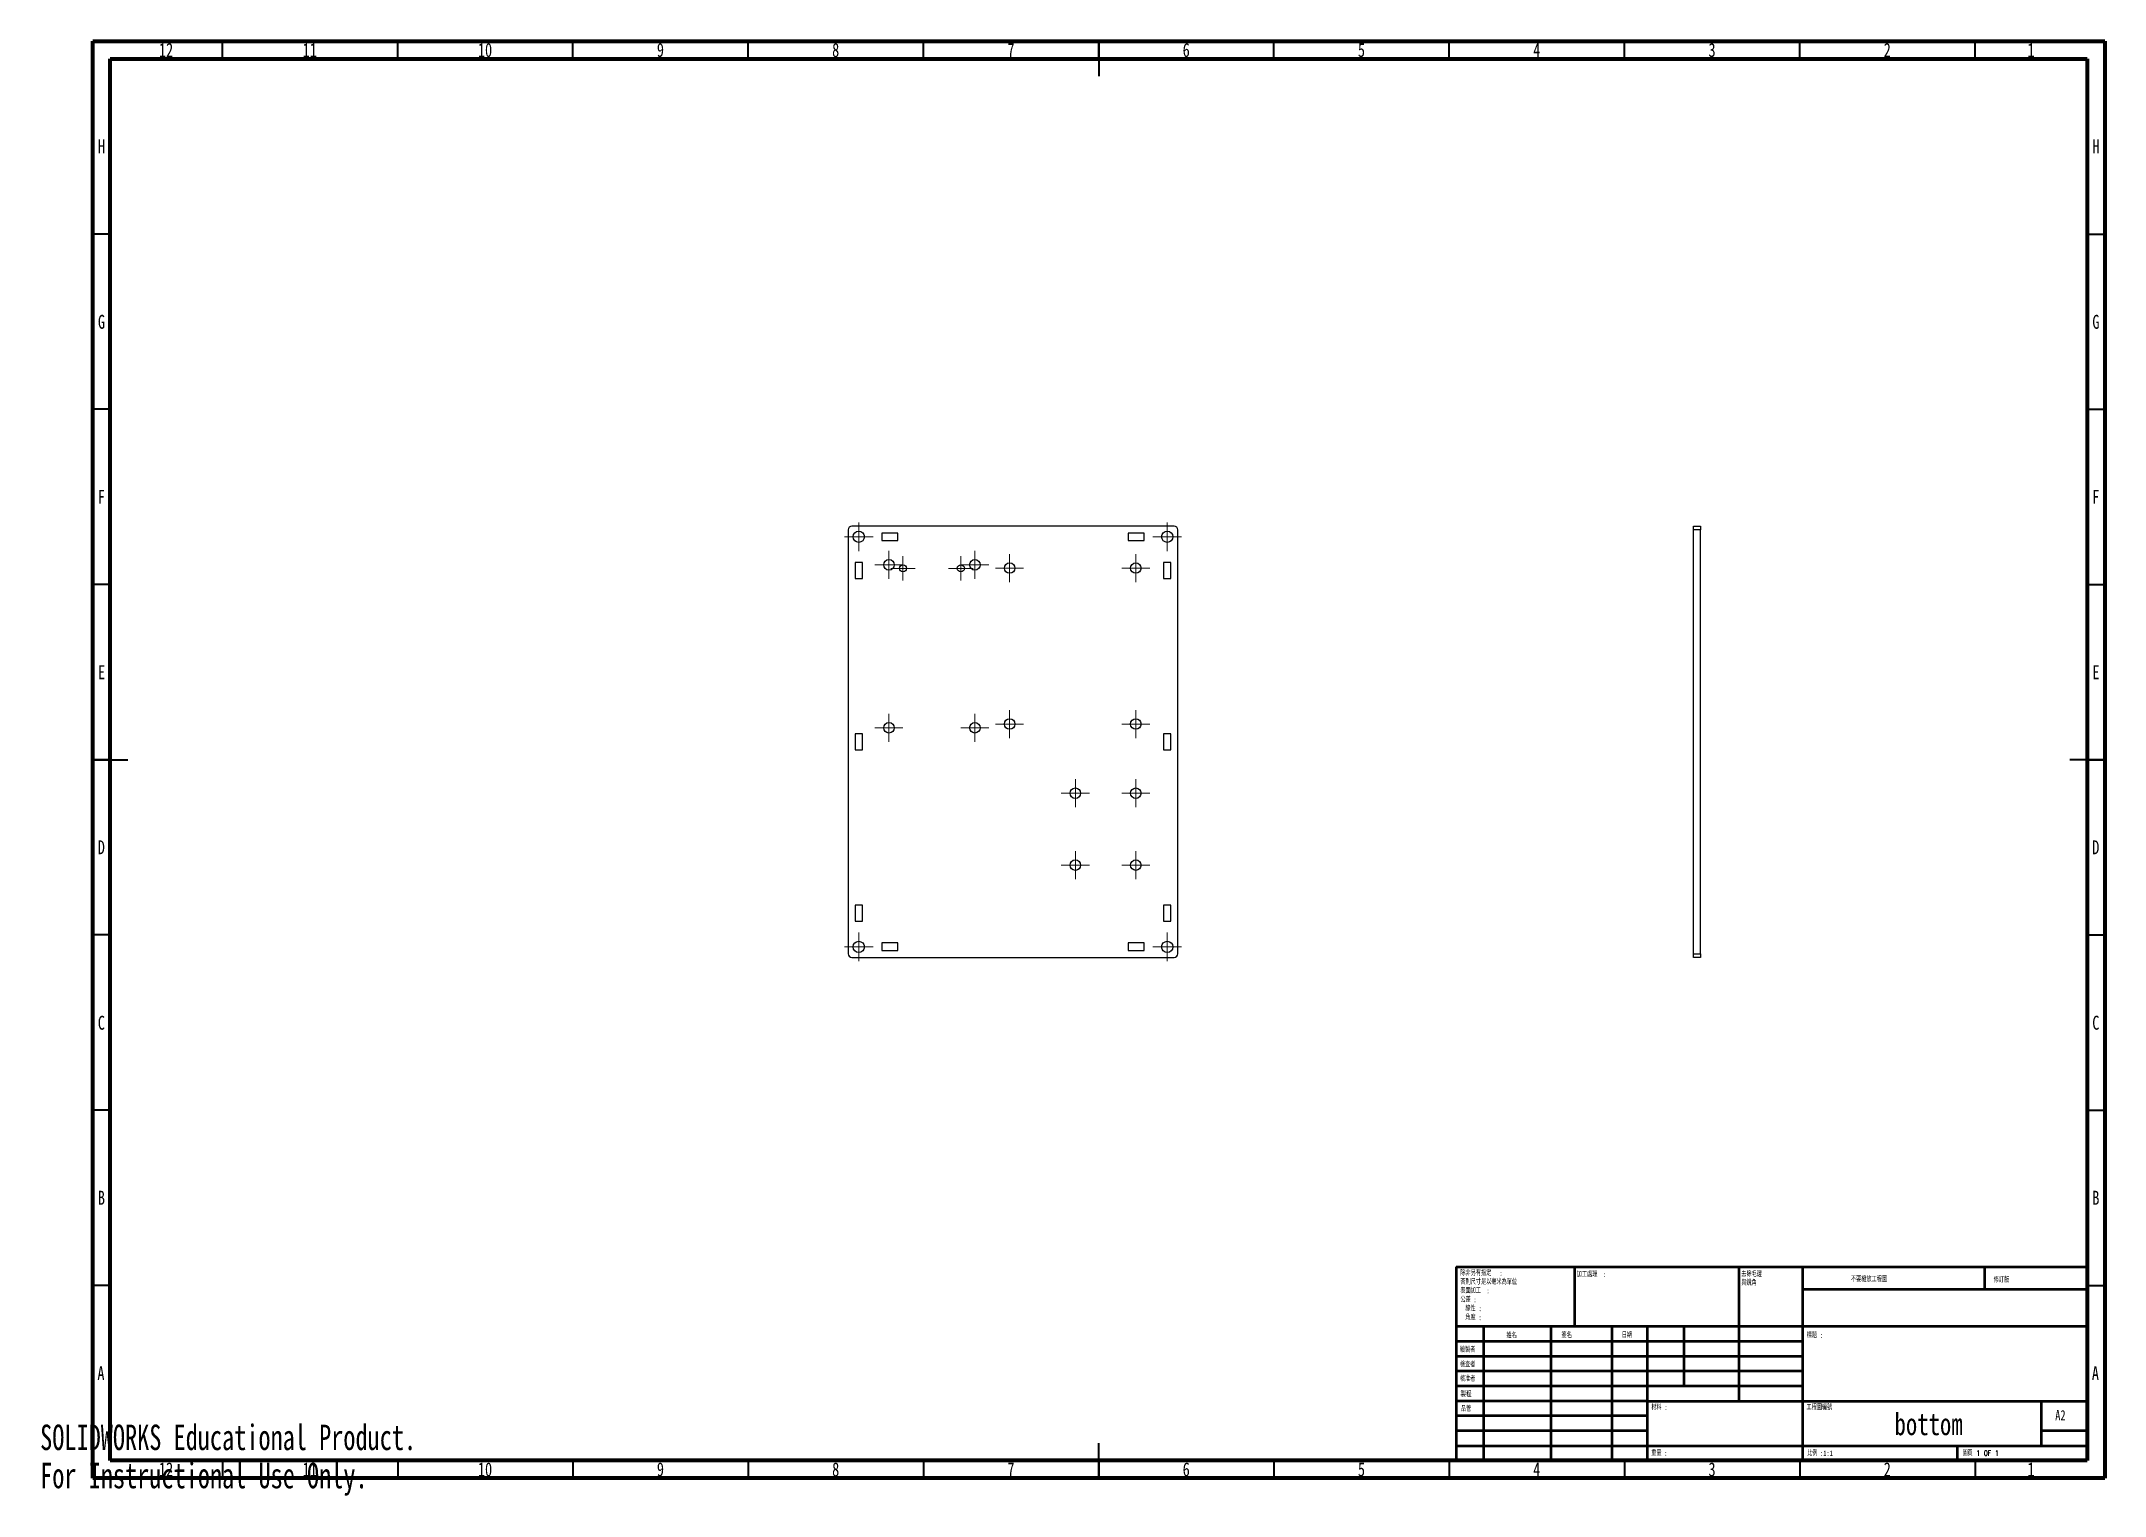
# Model space of a CAD drawing. Header units: millimetres. Extents: x 0 to 589, y 0 to 415.
import ezdxf

# ---------------------------------------------------------------- set-up
doc = ezdxf.new("R2010")
doc.units = ezdxf.units.MM
doc.styles.add('SLDTEXTSTYLE0', font='TXT', dxfattribs={"width": 0.75})
doc.styles.add('SLDTEXTSTYLE1', font='TXT', dxfattribs={"width": 0.7, "bigfont": 'bigfont'})
doc.styles.add('SLDTEXTSTYLE2', font='TXT', dxfattribs={"width": 0.75, "bigfont": 'bigfont'})
doc.styles.add('SLDTEXTSTYLE3', font='TXT', dxfattribs={"width": 0.666667, "bigfont": 'bigfont'})
doc.styles.add('SLDTEXTSTYLE4', font='TXT', dxfattribs={"width": 0.7})

# ---------------------------------------------------------------- blocks, each defined once
blk = doc.blocks.new('SW_NOTE_0')
at = {"color": 0, "linetype": 'Continuous', "lineweight": 0, "char_height": 1.5, "attachment_point": 1}
for s, insert, style in [('除非另有指定', (0, 1.93), 'SLDTEXTSTYLE1'), (':', (11.13, 1.89), 'SLDTEXTSTYLE0'), ('表面加工', (0, -3.11), 'SLDTEXTSTYLE1'), ('否則尺寸是以毫米為單位', (0, -0.61), 'SLDTEXTSTYLE1'), ('公差', (0, -5.65), 'SLDTEXTSTYLE1'), (':', (7.43, -3.15), 'SLDTEXTSTYLE0'), ('線性', (1.41, -8.2), 'SLDTEXTSTYLE1'), ('角度', (1.41, -10.74), 'SLDTEXTSTYLE1'), (':', (3.72, -5.7), 'SLDTEXTSTYLE0'), (':', (5.17, -10.79), 'SLDTEXTSTYLE0'), (':', (5.18, -8.24), 'SLDTEXTSTYLE0')]:
    blk.add_mtext(s, dxfattribs=dict(at, insert=insert, style=style))
blk = doc.blocks.new('SW_NOTE_0_1')
at = {"color": 0, "linetype": 'Continuous', "lineweight": 0, "char_height": 1.5, "attachment_point": 1}
for s, insert, style in [('加工處理', (0, 1.93), 'SLDTEXTSTYLE1'), (':', (7.44, 1.89), 'SLDTEXTSTYLE0')]:
    blk.add_mtext(s, dxfattribs=dict(at, insert=insert, style=style))
blk = doc.blocks.new('SW_NOTE_0_2')
at = {"color": 0, "linetype": 'Continuous', "lineweight": 0, "char_height": 1.5, "attachment_point": 1, "style": 'SLDTEXTSTYLE1'}
for s, insert in [('去除毛邊', (0, 1.93)), ('與銳角', (0, -0.57))]:
    blk.add_mtext(s, dxfattribs=dict(at, insert=insert))
blk = doc.blocks.new('SW_NOTE_0_3')
at = {"color": 0, "linetype": 'Continuous', "lineweight": 0, "char_height": 1.5, "attachment_point": 1}
for s, insert, style in [('材料', (0, 1.93), 'SLDTEXTSTYLE1'), (':', (3.72, 1.89), 'SLDTEXTSTYLE0')]:
    blk.add_mtext(s, dxfattribs=dict(at, insert=insert, style=style))
blk = doc.blocks.new('SW_NOTE_0_4')
at = {"color": 0, "linetype": 'Continuous', "lineweight": 0, "char_height": 1.5, "attachment_point": 1}
for s, insert, style in [('標題', (0, 1.93), 'SLDTEXTSTYLE1'), (':', (3.72, 1.89), 'SLDTEXTSTYLE0')]:
    blk.add_mtext(s, dxfattribs=dict(at, insert=insert, style=style))
blk = doc.blocks.new('SW_NOTE_0_5')
at = {"color": 0, "linetype": 'Continuous', "lineweight": 0, "char_height": 1.5, "attachment_point": 1}
for s, insert, style in [('比例', (0, 1.93), 'SLDTEXTSTYLE1'), (':1:1', (3.7, 1.89), 'SLDTEXTSTYLE0')]:
    blk.add_mtext(s, dxfattribs=dict(at, insert=insert, style=style))
blk = doc.blocks.new('SW_NOTE_0_6')
at = {"color": 0, "linetype": 'Continuous', "lineweight": 0, "attachment_point": 1}
for s, insert, char_height, style in [('重量', (0, 1.93), 1.499, 'SLDTEXTSTYLE1'), (':', (3.7, 1.89), 1.5, 'SLDTEXTSTYLE0')]:
    blk.add_mtext(s, dxfattribs=dict(at, insert=insert, char_height=char_height, style=style))
blk = doc.blocks.new('SW_CENTERMARKSYMBOL_0')
at = {"color": 0, "linetype": 'Continuous', "lineweight": 18}
for p, q in [((-2.5, 0), (-4, 0)), ((0, 0), (-2.5, 0)), ((0, 2.5), (0, 4)), ((0, 0), (0, 2.5)), ((0, 0), (0, -2.5)), ((0, 0), (2.5, 0)), ((2.5, 0), (4, 0)), ((0, -2.5), (0, -4))]:
    blk.add_line(p, q, dxfattribs=at)
blk = doc.blocks.new('SW_CENTERMARKSYMBOL_1')
at = {"color": 0, "linetype": 'Continuous', "lineweight": 18}
for p, q in [((-2.5, 0), (-4, 0)), ((0, 0), (-2.5, 0)), ((0, 2.5), (0, 4)), ((0, 0), (0, 2.5)), ((0, 0), (0, -2.5)), ((0, 0), (2.5, 0)), ((2.5, 0), (4, 0)), ((0, -2.5), (0, -4))]:
    blk.add_line(p, q, dxfattribs=at)
blk = doc.blocks.new('SW_CENTERMARKSYMBOL_2')
at = {"color": 0, "linetype": 'Continuous', "lineweight": 18}
for p, q in [((-2.5, 0), (-4, 0)), ((0, 0), (-2.5, 0)), ((0, 2.5), (0, 4)), ((0, 0), (0, 2.5)), ((0, 0), (0, -2.5)), ((0, 0), (2.5, 0)), ((2.5, 0), (4, 0)), ((0, -2.5), (0, -4))]:
    blk.add_line(p, q, dxfattribs=at)
blk = doc.blocks.new('SW_CENTERMARKSYMBOL_3')
at = {"color": 0, "linetype": 'Continuous', "lineweight": 18}
for p, q in [((-2.5, 0), (-4, 0)), ((0, 0), (-2.5, 0)), ((0, 2.5), (0, 4)), ((0, 0), (0, 2.5)), ((0, 0), (0, -2.5)), ((0, 0), (2.5, 0)), ((2.5, 0), (4, 0)), ((0, -2.5), (0, -4))]:
    blk.add_line(p, q, dxfattribs=at)
blk = doc.blocks.new('SW_CENTERMARKSYMBOL_4')
at = {"color": 0, "linetype": 'Continuous', "lineweight": 18}
for p, q in [((-2.5, 0), (-4, 0)), ((0, 0), (-2.5, 0)), ((0, 2.5), (0, 4)), ((0, 0), (0, 2.5)), ((0, 0), (0, -2.5)), ((0, 0), (2.5, 0)), ((2.5, 0), (4, 0)), ((0, -2.5), (0, -4))]:
    blk.add_line(p, q, dxfattribs=at)
blk = doc.blocks.new('SW_CENTERMARKSYMBOL_5')
at = {"color": 0, "linetype": 'Continuous', "lineweight": 18}
for p, q in [((-2.5, 0), (-4, 0)), ((0, 0), (-2.5, 0)), ((0, 2.5), (0, 4)), ((0, 0), (0, 2.5)), ((0, 0), (0, -2.5)), ((0, 0), (2.5, 0)), ((2.5, 0), (4, 0)), ((0, -2.5), (0, -4))]:
    blk.add_line(p, q, dxfattribs=at)
blk = doc.blocks.new('SW_CENTERMARKSYMBOL_6')
at = {"color": 0, "linetype": 'Continuous', "lineweight": 18}
for p, q in [((-2.5, 0), (-4, 0)), ((0, 0), (-2.5, 0)), ((0, 2.5), (0, 4)), ((0, 0), (0, 2.5)), ((0, 0), (0, -2.5)), ((0, 0), (2.5, 0)), ((2.5, 0), (4, 0)), ((0, -2.5), (0, -4))]:
    blk.add_line(p, q, dxfattribs=at)
blk = doc.blocks.new('SW_CENTERMARKSYMBOL_7')
at = {"color": 0, "linetype": 'Continuous', "lineweight": 18}
for p, q in [((-2.5, 0), (-4, 0)), ((0, 0), (-2.5, 0)), ((0, 2.5), (0, 4)), ((0, 0), (0, 2.5)), ((0, 0), (0, -2.5)), ((0, 0), (2.5, 0)), ((2.5, 0), (4, 0)), ((0, -2.5), (0, -4))]:
    blk.add_line(p, q, dxfattribs=at)
blk = doc.blocks.new('SW_CENTERMARKSYMBOL_8')
at = {"color": 0, "linetype": 'Continuous', "lineweight": 18}
for p, q in [((-2.5, 0), (-4.1, 0)), ((0, 0), (-2.5, 0)), ((0, 2.5), (0, 4.1)), ((0, 0), (0, 2.5)), ((0, 0), (0, -2.5)), ((0, 0), (2.5, 0)), ((2.5, 0), (4.1, 0)), ((0, -2.5), (0, -4.1))]:
    blk.add_line(p, q, dxfattribs=at)
blk = doc.blocks.new('SW_CENTERMARKSYMBOL_9')
at = {"color": 0, "linetype": 'Continuous', "lineweight": 18}
for p, q in [((-2.5, 0), (-4.1, 0)), ((0, 0), (-2.5, 0)), ((0, 2.5), (0, 4.1)), ((0, 0), (0, 2.5)), ((0, 0), (0, -2.5)), ((0, 0), (2.5, 0)), ((2.5, 0), (4.1, 0)), ((0, -2.5), (0, -4.1))]:
    blk.add_line(p, q, dxfattribs=at)
blk = doc.blocks.new('SW_CENTERMARKSYMBOL_10')
at = {"color": 0, "linetype": 'Continuous', "lineweight": 18}
for p, q in [((-2.5, 0), (-4.1, 0)), ((0, 0), (-2.5, 0)), ((0, 2.5), (0, 4.1)), ((0, 0), (0, 2.5)), ((0, 0), (0, -2.5)), ((0, 0), (2.5, 0)), ((2.5, 0), (4.1, 0)), ((0, -2.5), (0, -4.1))]:
    blk.add_line(p, q, dxfattribs=at)
blk = doc.blocks.new('SW_CENTERMARKSYMBOL_11')
at = {"color": 0, "linetype": 'Continuous', "lineweight": 18}
for p, q in [((-2.5, 0), (-4.1, 0)), ((0, 0), (-2.5, 0)), ((0, 2.5), (0, 4.1)), ((0, 0), (0, 2.5)), ((0, 0), (0, -2.5)), ((0, 0), (2.5, 0)), ((2.5, 0), (4.1, 0)), ((0, -2.5), (0, -4.1))]:
    blk.add_line(p, q, dxfattribs=at)
blk = doc.blocks.new('SW_CENTERMARKSYMBOL_12')
at = {"color": 0, "linetype": 'Continuous', "lineweight": 18}
for p, q in [((-2.5, 0), (-4, 0)), ((0, 0), (-2.5, 0)), ((0, 2.5), (0, 4)), ((0, 0), (0, 2.5)), ((0, 0), (0, -2.5)), ((0, 0), (2.5, 0)), ((2.5, 0), (4, 0)), ((0, -2.5), (0, -4))]:
    blk.add_line(p, q, dxfattribs=at)
blk = doc.blocks.new('SW_CENTERMARKSYMBOL_13')
at = {"color": 0, "linetype": 'Continuous', "lineweight": 18}
for p, q in [((-2.5, 0), (-4, 0)), ((0, 0), (-2.5, 0)), ((0, 2.5), (0, 4)), ((0, 0), (0, 2.5)), ((0, 0), (0, -2.5)), ((0, 0), (2.5, 0)), ((2.5, 0), (4, 0)), ((0, -2.5), (0, -4))]:
    blk.add_line(p, q, dxfattribs=at)
blk = doc.blocks.new('SW_CENTERMARKSYMBOL_14')
at = {"color": 0, "linetype": 'Continuous', "lineweight": 18}
for p, q in [((-2.5, 0), (-4, 0)), ((0, 0), (-2.5, 0)), ((0, 2.5), (0, 4)), ((0, 0), (0, 2.5)), ((0, 0), (0, -2.5)), ((0, 0), (2.5, 0)), ((2.5, 0), (4, 0)), ((0, -2.5), (0, -4))]:
    blk.add_line(p, q, dxfattribs=at)
blk = doc.blocks.new('SW_CENTERMARKSYMBOL_15')
at = {"color": 0, "linetype": 'Continuous', "lineweight": 18}
for p, q in [((-2.5, 0), (-3.5, 0)), ((0, 0), (-2.5, 0)), ((0, 2.5), (0, 3.5)), ((0, 0), (0, 2.5)), ((0, 0), (0, -2.5)), ((0, 0), (2.5, 0)), ((2.5, 0), (3.5, 0)), ((0, -2.5), (0, -3.5))]:
    blk.add_line(p, q, dxfattribs=at)
blk = doc.blocks.new('SW_CENTERMARKSYMBOL_16')
at = {"color": 0, "linetype": 'Continuous', "lineweight": 18}
for p, q in [((-2.5, 0), (-4, 0)), ((0, 0), (-2.5, 0)), ((0, 2.5), (0, 4)), ((0, 0), (0, 2.5)), ((0, 0), (0, -2.5)), ((0, 0), (2.5, 0)), ((2.5, 0), (4, 0)), ((0, -2.5), (0, -4))]:
    blk.add_line(p, q, dxfattribs=at)
blk = doc.blocks.new('SW_CENTERMARKSYMBOL_17')
at = {"color": 0, "linetype": 'Continuous', "lineweight": 18}
for p, q in [((-2.5, 0), (-3.5, 0)), ((0, 0), (-2.5, 0)), ((0, 2.5), (0, 3.5)), ((0, 0), (0, 2.5)), ((0, 0), (0, -2.5)), ((0, 0), (2.5, 0)), ((2.5, 0), (3.5, 0)), ((0, -2.5), (0, -3.5))]:
    blk.add_line(p, q, dxfattribs=at)

msp = doc.modelspace()

# ---------------------------------------------------------------- linework, layer by layer
at = {"color": 7, "linetype": 'Continuous', "lineweight": 70}
for p, q in [((15, 5), (15, 415)), ((15, 415), (589, 415)), ((589, 415), (589, 5)), ((20, 10), (20, 410)), ((20, 410), (584, 410)), ((584, 410), (584, 10)), ((584, 10), (20, 10)), ((589, 5), (15, 5))]:
    msp.add_line(p, q, dxfattribs=at)
at = {"color": 7, "linetype": 'Continuous', "lineweight": 35}
for p, q in [((52, 410), (52, 415)), ((102, 410), (102, 415)), ((152, 410), (152, 415)), ((202, 410), (202, 415)), ((252, 410), (252, 415)), ((302, 415), (302, 405)), ((302, 410), (302, 415)), ((352, 410), (352, 415)), ((402, 410), (402, 415)), ((452, 410), (452, 415)), ((502, 410), (502, 415)), ((552, 410), (552, 415)), ((20, 360), (15, 360)), ((584, 360), (589, 360)), ((20, 310), (15, 310)), ((584, 310), (589, 310)), ((20, 260), (15, 260)), ((584, 260), (589, 260)), ((15, 210), (25, 210)), ((20, 210), (15, 210)), ((589, 210), (579, 210)), ((584, 210), (589, 210)), ((20, 160), (15, 160)), ((584, 160), (589, 160)), ((20, 110), (15, 110)), ((584, 110), (589, 110)), ((20, 60), (15, 60)), ((584, 60), (589, 60)), ((302, 5), (302, 15)), ((52, 10), (52, 5)), ((102, 10), (102, 5)), ((152, 10), (152, 5)), ((202, 10), (202, 5)), ((252, 10), (252, 5)), ((302, 10), (302, 5)), ((352, 10), (352, 5)), ((402, 10), (402, 5)), ((452, 10), (452, 5)), ((502, 10), (502, 5)), ((552, 10), (552, 5))]:
    msp.add_line(p, q, dxfattribs=at)
at = {"color": 7, "linetype": 'Continuous', "lineweight": 25}
for p, q in [((230.54, 275.6), (230.54, 154.6)), ((323.54, 276.6), (231.54, 276.6)), ((240.09, 274.6), (240.09, 272.5)), ((244.69, 274.6), (240.09, 274.6)), ((240.09, 272.5), (244.69, 272.5)), ((244.69, 272.5), (244.69, 274.6)), ((310.39, 274.6), (310.39, 272.5)), ((314.99, 274.6), (310.39, 274.6)), ((310.39, 272.5), (314.99, 272.5)), ((314.99, 272.5), (314.99, 274.6)), ((324.54, 154.6), (324.54, 275.6)), ((471.68, 276.6), (473.68, 276.6)), ((471.68, 275.6), (471.68, 276.6)), ((473.68, 275.6), (471.68, 275.6)), ((471.68, 154.6), (471.68, 275.6)), ((473.68, 276.6), (473.68, 275.6)), ((473.68, 154.6), (473.68, 275.6)), ((232.54, 266.3), (232.54, 261.7)), ((234.64, 266.3), (232.54, 266.3)), ((234.64, 261.7), (234.64, 266.3)), ((320.44, 266.3), (320.44, 261.7)), ((322.54, 266.3), (320.44, 266.3)), ((322.54, 261.7), (322.54, 266.3)), ((232.54, 261.7), (234.64, 261.7)), ((320.44, 261.7), (322.54, 261.7)), ((234.64, 217.4), (232.54, 217.4)), ((232.54, 217.4), (232.54, 212.8)), ((232.54, 212.8), (234.64, 212.8)), ((234.64, 212.8), (234.64, 217.4)), ((322.54, 217.4), (320.44, 217.4)), ((320.44, 217.4), (320.44, 212.8)), ((320.44, 212.8), (322.54, 212.8)), ((322.54, 212.8), (322.54, 217.4)), ((234.64, 168.5), (232.54, 168.5)), ((232.54, 168.5), (232.54, 163.9)), ((234.64, 163.9), (234.64, 168.5)), ((322.54, 168.5), (320.44, 168.5)), ((320.44, 168.5), (320.44, 163.9)), ((322.54, 163.9), (322.54, 168.5)), ((232.54, 163.9), (234.64, 163.9)), ((320.44, 163.9), (322.54, 163.9)), ((231.54, 153.6), (323.54, 153.6)), ((244.69, 157.7), (240.09, 157.7)), ((240.09, 157.7), (240.09, 155.6)), ((240.09, 155.6), (244.69, 155.6)), ((244.69, 155.6), (244.69, 157.7)), ((314.99, 157.7), (310.39, 157.7)), ((310.39, 157.7), (310.39, 155.6)), ((310.39, 155.6), (314.99, 155.6)), ((314.99, 155.6), (314.99, 157.7)), ((471.68, 154.6), (473.68, 154.6)), ((471.68, 153.6), (471.68, 154.6)), ((473.68, 153.6), (471.68, 153.6)), ((473.68, 154.6), (473.68, 153.6))]:
    msp.add_line(p, q, dxfattribs=at)
at = {"color": 7, "linetype": 'Continuous', "lineweight": 50}
for p, q in [((404, 65.25), (584, 65.25)), ((404, 65.25), (404, 10)), ((437.8, 48.25), (437.8, 65.25)), ((484.6, 65.25), (484.6, 27)), ((502.8, 65.25), (502.8, 10)), ((554.8, 58.87), (554.8, 65.25)), ((584, 58.87), (502.8, 58.87)), ((584, 48.25), (404, 48.25)), ((411.8, 48.25), (411.8, 10)), ((430.99, 48.25), (430.99, 10)), ((448.4, 48.25), (448.4, 10)), ((458.6, 10), (458.6, 48.25)), ((469, 31.25), (469, 48.25)), ((502.8, 44), (404, 44)), ((502.8, 39.75), (404, 39.75)), ((502.8, 35.5), (404, 35.5)), ((502.8, 31.25), (404, 31.25)), ((458.6, 27), (404, 27)), ((458.6, 27), (584, 27)), ((571, 14.25), (571, 27)), ((458.6, 22.75), (404, 22.75)), ((458.6, 18.5), (404, 18.5)), ((584, 18.5), (571, 18.5)), ((404, 14.25), (584, 14.25)), ((547, 10), (547, 14.25))]:
    msp.add_line(p, q, dxfattribs=at)
at = {"color": 7, "linetype": 'Continuous', "lineweight": 25}
for centre, radius in [((233.54, 273.6), 1.6), ((321.54, 273.6), 1.6), ((242.16, 265.6), 1.5), ((246.16, 264.6), 1), ((262.66, 264.6), 1), ((266.66, 265.6), 1.5), ((276.58, 264.68), 1.5), ((312.58, 264.68), 1.5), ((242.16, 219.1), 1.5), ((266.66, 219.1), 1.5), ((276.58, 220.18), 1.5), ((312.58, 220.18), 1.5), ((295.33, 200.43), 1.5), ((312.58, 200.43), 1.5), ((295.33, 179.93), 1.5), ((312.58, 179.93), 1.5), ((233.54, 156.6), 1.6), ((321.54, 156.6), 1.6)]:
    msp.add_circle(centre, radius, dxfattribs=at)
for centre, start, end in [((231.54, 275.6), 90, 180), ((323.54, 275.6), 0, 90), ((231.54, 154.6), 180, 270), ((323.54, 154.6), 270, 0)]:
    msp.add_arc(centre, 1, start, end, dxfattribs=at)

# ---------------------------------------------------------------- block references
at = {"color": 7, "linetype": 'Continuous', "lineweight": 0}
for name, p in [('SW_CENTERMARKSYMBOL_8', (233.54, 273.6)), ('SW_CENTERMARKSYMBOL_11', (321.54, 273.6)), ('SW_CENTERMARKSYMBOL_0', (242.16, 265.6)), ('SW_CENTERMARKSYMBOL_17', (246.16, 264.6)), ('SW_CENTERMARKSYMBOL_15', (262.66, 264.6)), ('SW_CENTERMARKSYMBOL_1', (266.66, 265.6)), ('SW_CENTERMARKSYMBOL_4', (276.58, 264.68)), ('SW_CENTERMARKSYMBOL_5', (312.58, 264.68)), ('SW_CENTERMARKSYMBOL_6', (276.58, 220.18)), ('SW_CENTERMARKSYMBOL_7', (312.58, 220.18)), ('SW_CENTERMARKSYMBOL_2', (242.16, 219.1)), ('SW_CENTERMARKSYMBOL_3', (266.66, 219.1)), ('SW_CENTERMARKSYMBOL_12', (295.33, 200.43)), ('SW_CENTERMARKSYMBOL_16', (312.58, 200.43)), ('SW_CENTERMARKSYMBOL_14', (295.33, 179.93)), ('SW_CENTERMARKSYMBOL_13', (312.58, 179.93)), ('SW_CENTERMARKSYMBOL_9', (233.54, 156.6)), ('SW_CENTERMARKSYMBOL_10', (321.54, 156.6)), ('SW_NOTE_0', (405.18, 62.38)), ('SW_NOTE_0_1', (438.37, 61.99)), ('SW_NOTE_0_2', (485.31, 62.07)), ('SW_NOTE_0_4', (503.96, 44.64)), ('SW_NOTE_0_3', (459.65, 24.05)), ('SW_NOTE_0_6', (459.62, 11.02)), ('SW_NOTE_0_5', (504.07, 10.97))]:
    msp.add_blockref(name, p, dxfattribs=at)

# ---------------------------------------------------------------- texts
for s, insert, char_height, attachment_point, style in [('12', (35.92, 414.49), 3.969, 2, 'SLDTEXTSTYLE0'), ('11', (76.92, 414.49), 3.969, 2, 'SLDTEXTSTYLE0'), ('10', (126.92, 414.49), 3.969, 2, 'SLDTEXTSTYLE0'), ('9', (176.96, 414.49), 3.97, 2, 'SLDTEXTSTYLE0'), ('8', (226.96, 414.49), 3.97, 2, 'SLDTEXTSTYLE0'), ('7', (276.96, 414.49), 3.97, 2, 'SLDTEXTSTYLE0'), ('6', (326.96, 414.49), 3.97, 2, 'SLDTEXTSTYLE0'), ('5', (376.96, 414.49), 3.97, 2, 'SLDTEXTSTYLE0'), ('4', (426.96, 414.49), 3.97, 2, 'SLDTEXTSTYLE0'), ('3', (476.96, 414.49), 3.97, 2, 'SLDTEXTSTYLE0'), ('2', (526.96, 414.49), 3.97, 2, 'SLDTEXTSTYLE0'), ('1', (567.96, 414.49), 3.97, 2, 'SLDTEXTSTYLE0'), ('H', (17.49, 386.99), 3.97, 2, 'SLDTEXTSTYLE0'), ('H', (586.49, 386.99), 3.97, 2, 'SLDTEXTSTYLE0'), ('G', (17.49, 336.93), 3.97, 2, 'SLDTEXTSTYLE0'), ('G', (586.49, 336.93), 3.97, 2, 'SLDTEXTSTYLE0'), ('F', (17.46, 286.99), 3.97, 2, 'SLDTEXTSTYLE0'), ('F', (586.46, 286.99), 3.97, 2, 'SLDTEXTSTYLE0'), ('E', (17.51, 236.93), 3.97, 2, 'SLDTEXTSTYLE0'), ('E', (586.51, 236.93), 3.97, 2, 'SLDTEXTSTYLE0'), ('D', (17.45, 186.99), 3.97, 2, 'SLDTEXTSTYLE0'), ('D', (586.45, 186.99), 3.97, 2, 'SLDTEXTSTYLE0'), ('C', (17.46, 136.93), 3.97, 2, 'SLDTEXTSTYLE0'), ('C', (586.46, 136.93), 3.97, 2, 'SLDTEXTSTYLE0'), ('B', (17.47, 86.99), 3.97, 2, 'SLDTEXTSTYLE0'), ('B', (586.47, 86.99), 3.97, 2, 'SLDTEXTSTYLE0'), ('不要縮放工程圖', (516.61, 62.53), 1.5, 1, 'SLDTEXTSTYLE1'), ('修訂版', (557.33, 62.33), 1.5, 1, 'SLDTEXTSTYLE1'), ('繪製者', (405.04, 42.43), 1.5, 1, 'SLDTEXTSTYLE1'), ('姓名', (418.32, 46.5), 1.5, 1, 'SLDTEXTSTYLE1'), ('簽名', (434.03, 46.56), 1.5, 1, 'SLDTEXTSTYLE1'), ('日期', (451.21, 46.58), 1.5, 1, 'SLDTEXTSTYLE1'), ('A', (17.34, 36.93), 3.97, 2, 'SLDTEXTSTYLE0'), ('檢查者', (405.04, 38.21), 1.5, 1, 'SLDTEXTSTYLE1'), ('A', (586.34, 36.93), 3.97, 2, 'SLDTEXTSTYLE0'), ('核准者', (405.04, 34.11), 1.5, 1, 'SLDTEXTSTYLE1'), ('製程', (405.2, 29.72), 1.5, 1, 'SLDTEXTSTYLE2'), ('品管', (405.34, 25.55), 1.5, 1, 'SLDTEXTSTYLE1'), ('工程圖編號', (503.91, 25.99), 1.5, 1, 'SLDTEXTSTYLE1'), ('bottom', (538.75, 23.61), 6.35, 2, 'SLDTEXTSTYLE0'), ('A2', (574.87, 24.41), 2.91, 1, 'SLDTEXTSTYLE0'), ('圖頁 1 OF 1', (548.48, 12.9), 1.5, 1, 'SLDTEXTSTYLE3'), ('12', (35.92, 9.49), 3.969, 2, 'SLDTEXTSTYLE0'), ('11', (76.92, 9.49), 3.969, 2, 'SLDTEXTSTYLE0'), ('10', (126.92, 9.49), 3.969, 2, 'SLDTEXTSTYLE0'), ('9', (176.96, 9.49), 3.97, 2, 'SLDTEXTSTYLE0'), ('8', (226.96, 9.49), 3.97, 2, 'SLDTEXTSTYLE0'), ('7', (276.96, 9.49), 3.97, 2, 'SLDTEXTSTYLE0'), ('6', (326.96, 9.49), 3.97, 2, 'SLDTEXTSTYLE0'), ('5', (376.96, 9.49), 3.97, 2, 'SLDTEXTSTYLE0'), ('4', (426.96, 9.49), 3.97, 2, 'SLDTEXTSTYLE0'), ('3', (476.96, 9.49), 3.97, 2, 'SLDTEXTSTYLE0'), ('2', (526.96, 9.49), 3.97, 2, 'SLDTEXTSTYLE0'), ('1', (567.96, 9.49), 3.97, 2, 'SLDTEXTSTYLE0')]:
    msp.add_mtext(s, dxfattribs=dict(at, insert=insert, char_height=char_height, attachment_point=attachment_point, style=style))
at = {"color": 7, "linetype": 'Continuous', "char_height": 7.266, "attachment_point": 1, "style": 'SLDTEXTSTYLE4'}
for s, insert in [('SOLIDWORKS Educational Product.', (0, 20.27)), ('For Instructional Use Only.', (0, 9.37))]:
    msp.add_mtext(s, dxfattribs=dict(at, insert=insert))

doc.saveas('drawing.dxf')
